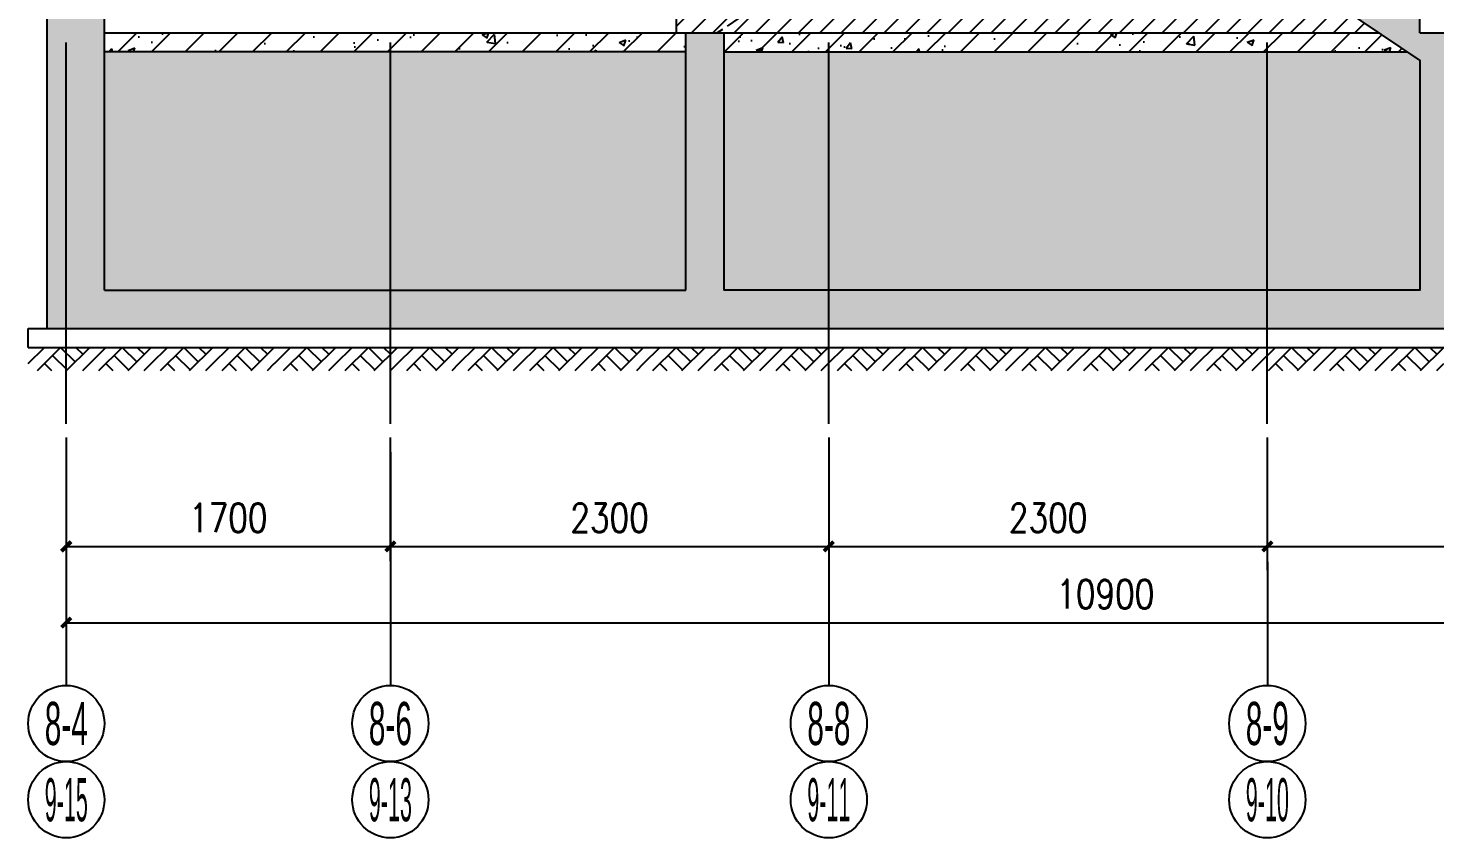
# Model space of a CAD drawing. Extents: x 718358 to 1668613, y -348838 to -159582.
# Drawn here: x 860037 to 867416, y -255894 to -251646 of the extents above; entities that cross this region are included whole.
import ezdxf
from ezdxf.enums import TextEntityAlignment as Align

# ---------------------------------------------------------------- set-up
doc = ezdxf.new("R2010")
doc.units = 0
doc.header["$LTSCALE"] = 1000
doc.linetypes.add('DASH', pattern=[0.35, 0.25, -0.1])
doc.linetypes.add('DOTE', pattern=[2.42, 2, -0.2, 0.02, -0.2])
for name, color, linetype in [('建-可见线', 7, 'Continuous'), ('建-墙体', 2, 'Continuous'), ('建-尺寸', 73, 'Continuous'), ('建-影线', 8, 'Continuous'), ('建-楼梯', 4, 'Continuous'), ('建-符号说明', 7, 'Continuous'), ('建-轴标', 3, 'Continuous'), ('建-轴网', 14, 'DOTE')]:
    doc.layers.add(name, color=color, linetype=linetype)
doc.styles.add('_TCH_AXIS', font='gt宽度调整.shx', dxfattribs={"bigfont": 'gt国标汉字.shx'})
doc.styles.add('DIM_FONT', font='SIMPLEX.shx', dxfattribs={"width": 0.8, "bigfont": 'GBCBIG.shx'})
doc.dimstyles.new('DIMN50', dxfattribs={"dimscale": 0.5, "dimtxt": 300, "dimasz": 100, "dimexe": 250, "dimexo": 300, "dimgap": 150, "dimtad": 1, "dimdec": 0, "dimzin": 0, "dimdsep": 46, "dimtxsty": 'DIM_FONT', "dimblk": 'ARCHTICK', "dimcen": 0.09, "dimdle": 1, "dimclrt": 7, "dimazin": 2, "dimtfac": 1, "dimtdec": 0, "dimtix": 1, "dimtmove": 2, "dimatfit": 3, "dimldrblk": 'ARCHTICK', "dimfxl": 1, "dimtolj": 1, "dimtzin": 0, "dimarcsym": 0})
pattern_1 = [(45, (0, 0), (-88.388348, 88.388348), []), (50, (0, 0), (358.63009, -31.37607), [37.5, -412.5]), (355, (0, 0), (-69.37567, 376.09607), [30, -330]), (100.4514, (29.9, -2.6), (289.25469, 344.71977), [31.8701, -350.57106]), (46.1842, (0, 100), (533.62052, -82.7595), [56.25, -618.75]), (96.6356, (44.47, 93.1), (467.33135, 487.05894), [47.80514, -525.8565]), (351.1842, (0, 100), (467.33097, 487.0593), [45, -495]), (21, (50, 75), (298.45353, -201.30945), [37.5, -412.5]), (326, (50, 75), (121.65767, 362.57502), [30, -330]), (71.4514, (74.87, 58.22), (420.11131, 161.26525), [31.8701, -350.57106]), (37.5, (0, 0), (6.079928, 166.446927), [0, -326, 0, -335, 0, -331.25]), (7.5, (0, 0), (131.53477, 197.205856), [0, -191, 0, -318.5, 0, -126.25]), (327.5, (-111.5, 0), (266.911218, -11.277436), [0, -125, 0, -390, 0, -517.5]), (317.5, (-161.5, 0), (291.593085, 50.05249), [0, -162.5, 0, -259, 0, -367.5])]

# ---------------------------------------------------------------- blocks, each defined once
blk = doc.blocks.new('$LinePat$素土夯实')
at = {"color": 0}
for p, q in [((0, -210), (210, 0)), ((120, -300), (420, 0)), ((420, 0), (608, -188)), ((495, -300), (795, 0)), ((615, 0), (705, -90)), ((315, -105), (502, -293)), ((210, -210), (300, -300)), ((705, -300), (795, -210))]:
    blk.add_line(p, q, dxfattribs=at)
blk = doc.blocks.new('_ArchTick')
at = {"color": 0, "linetype": 'ByBlock', "const_width": 0.4}
blk.add_lwpolyline([(-0.5, -0.5), (0.5, 0.5)], dxfattribs=at)
blk = doc.blocks.new('*D2652')
at = {"layer": 'Defpoints', "color": 0, "transparency": 16777216}
for p in [(860237.3, -253721.3), (871137.3, -253721.3), (871137.3, -254764.9)]:
    blk.add_point(p, dxfattribs=at)
at = {"layer": '建-轴标', "color": 0, "lineweight": -2, "transparency": 16777216}
for p, q in [((860237.3, -253871.3), (860237.3, -254889.9)), ((871137.3, -253871.3), (871137.3, -254889.9)), ((860236.8, -254764.9), (871137.8, -254764.9))]:
    blk.add_line(p, q, dxfattribs=at)
at = {"layer": '建-轴标', "color": 0, "lineweight": -2, "transparency": 16777216, "xscale": 50, "yscale": 50, "zscale": 50, "rotation": 180}
blk.add_blockref('_ArchTick', (860237.3, -254764.9), dxfattribs=at)
at = {"layer": '建-轴标', "color": 0, "lineweight": -2, "transparency": 16777216, "xscale": 50, "yscale": 50, "zscale": 50}
blk.add_blockref('_ArchTick', (871137.3, -254764.9), dxfattribs=at)
at = {"layer": '建-轴标', "color": 7, "transparency": 16777216, "insert": (865687.3, -254614.9), "char_height": 150, "attachment_point": 5, "style": 'DIM_FONT'}
blk.add_mtext('\\A1;10900', dxfattribs=at)
blk = doc.blocks.new('*D2654')
at = {"layer": 'Defpoints', "color": 0, "transparency": 16777216}
for p in [(866537.3, -253721.3), (868837.3, -253721.3), (868837.3, -254364.9)]:
    blk.add_point(p, dxfattribs=at)
at = {"layer": '建-尺寸', "color": 0, "lineweight": -2, "transparency": 16777216}
for p, q in [((866537.3, -253871.3), (866537.3, -254489.9)), ((868837.3, -253871.3), (868837.3, -254489.9)), ((866536.8, -254364.9), (868837.8, -254364.9))]:
    blk.add_line(p, q, dxfattribs=at)
at = {"layer": '建-尺寸', "color": 0, "lineweight": -2, "transparency": 16777216, "xscale": 50, "yscale": 50, "zscale": 50, "rotation": 180}
blk.add_blockref('_ArchTick', (866537.3, -254364.9), dxfattribs=at)
at = {"layer": '建-尺寸', "color": 0, "lineweight": -2, "transparency": 16777216, "xscale": 50, "yscale": 50, "zscale": 50}
blk.add_blockref('_ArchTick', (868837.3, -254364.9), dxfattribs=at)
at = {"layer": '建-尺寸', "color": 7, "transparency": 16777216, "insert": (867687.3, -254214.9), "char_height": 150, "attachment_point": 5, "style": 'DIM_FONT'}
blk.add_mtext('\\A1;2300', dxfattribs=at)
blk = doc.blocks.new('*D2655')
at = {"layer": 'Defpoints', "color": 0, "transparency": 16777216}
for p in [(864237.3, -253721.3), (866537.3, -253721.3), (866537.3, -254364.9)]:
    blk.add_point(p, dxfattribs=at)
at = {"layer": '建-尺寸', "color": 0, "lineweight": -2, "transparency": 16777216}
for p, q in [((864237.3, -253871.3), (864237.3, -254489.9)), ((866537.3, -253871.3), (866537.3, -254489.9)), ((864236.8, -254364.9), (866537.8, -254364.9))]:
    blk.add_line(p, q, dxfattribs=at)
at = {"layer": '建-尺寸', "color": 0, "lineweight": -2, "transparency": 16777216, "xscale": 50, "yscale": 50, "zscale": 50, "rotation": 180}
blk.add_blockref('_ArchTick', (864237.3, -254364.9), dxfattribs=at)
at = {"layer": '建-尺寸', "color": 0, "lineweight": -2, "transparency": 16777216, "xscale": 50, "yscale": 50, "zscale": 50}
blk.add_blockref('_ArchTick', (866537.3, -254364.9), dxfattribs=at)
at = {"layer": '建-尺寸', "color": 7, "transparency": 16777216, "insert": (865387.3, -254214.9), "char_height": 150, "attachment_point": 5, "style": 'DIM_FONT'}
blk.add_mtext('\\A1;2300', dxfattribs=at)
blk = doc.blocks.new('*D2656')
at = {"layer": 'Defpoints', "color": 0, "transparency": 16777216}
for p in [(861937.3, -253721.3), (864237.3, -253721.3), (864237.3, -254364.9)]:
    blk.add_point(p, dxfattribs=at)
at = {"layer": '建-尺寸', "color": 0, "lineweight": -2, "transparency": 16777216}
for p, q in [((861937.3, -253871.3), (861937.3, -254489.9)), ((864237.3, -253871.3), (864237.3, -254489.9)), ((861936.8, -254364.9), (864237.8, -254364.9))]:
    blk.add_line(p, q, dxfattribs=at)
at = {"layer": '建-尺寸', "color": 0, "lineweight": -2, "transparency": 16777216, "xscale": 50, "yscale": 50, "zscale": 50, "rotation": 180}
blk.add_blockref('_ArchTick', (861937.3, -254364.9), dxfattribs=at)
at = {"layer": '建-尺寸', "color": 0, "lineweight": -2, "transparency": 16777216, "xscale": 50, "yscale": 50, "zscale": 50}
blk.add_blockref('_ArchTick', (864237.3, -254364.9), dxfattribs=at)
at = {"layer": '建-尺寸', "color": 7, "transparency": 16777216, "insert": (863087.3, -254214.9), "char_height": 150, "attachment_point": 5, "style": 'DIM_FONT'}
blk.add_mtext('\\A1;2300', dxfattribs=at)
blk = doc.blocks.new('*D2657')
at = {"layer": 'Defpoints', "color": 0, "transparency": 16777216}
for p in [(860237.3, -253721.3), (861937.3, -253721.3), (861937.3, -254364.9)]:
    blk.add_point(p, dxfattribs=at)
at = {"layer": '建-尺寸', "color": 0, "lineweight": -2, "transparency": 16777216}
for p, q in [((860237.3, -253871.3), (860237.3, -254489.9)), ((861937.3, -253871.3), (861937.3, -254489.9)), ((860236.8, -254364.9), (861937.8, -254364.9))]:
    blk.add_line(p, q, dxfattribs=at)
at = {"layer": '建-尺寸', "color": 0, "lineweight": -2, "transparency": 16777216, "xscale": 50, "yscale": 50, "zscale": 50, "rotation": 180}
blk.add_blockref('_ArchTick', (860237.3, -254364.9), dxfattribs=at)
at = {"layer": '建-尺寸', "color": 0, "lineweight": -2, "transparency": 16777216, "xscale": 50, "yscale": 50, "zscale": 50}
blk.add_blockref('_ArchTick', (861937.3, -254364.9), dxfattribs=at)
at = {"layer": '建-尺寸', "color": 7, "transparency": 16777216, "insert": (861087.3, -254214.9), "char_height": 150, "attachment_point": 5, "style": 'DIM_FONT'}
blk.add_mtext('\\A1;1700', dxfattribs=at)

msp = doc.modelspace()

# ---------------------------------------------------------------- hatches: boundary and pattern name
at = {"layer": '建-影线'}
h = msp.add_hatch(dxfattribs=at)
h.set_pattern_fill('钢筋混凝土', color=256, scale=50, style=0)
h.set_pattern_definition(pattern_1)
h.paths.add_polyline_path([(867937.3, -243571.3), (868737.3, -243571.3), (868737.3, -243471.3), (867337.3, -243471.3), (867337.3, -243471.3), (867122.2, -243471.3), (867270.9, -243571.3), (867737.3, -243571.3), (867737.3, -243821.3), (867937.3, -243821.3)], flags=17)
h.paths.add_polyline_path([(867077.3, -248533.8), (866817.3, -248533.8), (866817.3, -248365), (866557.3, -248365), (866557.3, -248196.3), (866297.3, -248196.3), (866297.3, -248027.5), (866037.3, -248027.5), (866037.3, -247858.8), (865777.3, -247858.8), (865777.3, -247690), (865517.3, -247690), (865517.3, -247664.4), (865387.3, -247748.7), (867270.9, -248971.3), (867337.3, -248971.3), (867337.3, -248702.5), (867077.3, -248702.5)], flags=17)
h.paths.add_polyline_path([(865517.3, -247521.3), (865257.3, -247521.3), (865257.3, -247471.3), (865207.3, -247471.3), (865207.3, -247631.9), (865387.3, -247748.7), (865517.3, -247664.4)], flags=17)
h.paths.add_polyline_path([(865207.3, -247471.3), (865257.3, -247471.3), (865257.3, -247352.5), (864997.3, -247352.5), (864997.3, -247183.8), (864737.3, -247183.8), (864737.3, -247015), (864477.3, -247015), (864477.3, -246846.3), (864217.3, -246846.3), (864217.3, -246677.5), (863957.3, -246677.5), (863957.3, -246508.8), (863697.3, -246508.8), (863697.3, -246340), (863437.3, -246340), (863437.3, -246171.3), (861837.3, -246171.3), (861837.3, -246571.3), (862037.3, -246571.3), (862037.3, -246271.3), (862837.3, -246271.3), (862837.3, -246521.3), (863037.3, -246521.3), (863037.3, -246271.3), (863110.9, -246271.3), (865207.3, -247631.9)], flags=17)
h.paths.add_polyline_path([(867937.3, -246271.3), (868737.3, -246271.3), (868737.3, -246571.3), (868937.3, -246571.3), (868937.3, -246171.3), (867337.3, -246171.3), (867337.3, -246002.5), (867077.3, -246002.5), (867077.3, -245833.8), (866817.3, -245833.8), (866817.3, -245665), (866557.3, -245665), (866557.3, -245496.3), (866297.3, -245496.3), (866297.3, -245327.5), (866037.3, -245327.5), (866037.3, -245158.8), (865777.3, -245158.8), (865777.3, -244990), (865517.3, -244990), (865517.3, -244964.4), (865387.3, -245048.7), (867270.9, -246271.3), (867737.3, -246271.3), (867737.3, -246521.3), (867937.3, -246521.3)], flags=17)
h.paths.add_polyline_path([(865517.3, -244821.3), (865257.3, -244821.3), (865257.3, -244771.3), (865207.3, -244771.3), (865207.3, -244931.9), (865387.3, -245048.7), (865517.3, -244964.4)], flags=17)
h.paths.add_polyline_path([(865517.3, -250271.3), (865257.3, -250271.3), (865257.3, -250221.3), (865207.3, -250221.3), (865207.3, -250382.3), (865387.3, -250503.5), (865517.3, -250416)], flags=17)
h.paths.add_polyline_path([(865257.3, -250096.3), (864997.3, -250096.3), (864997.3, -249921.3), (864737.3, -249921.3), (864737.3, -249746.3), (864477.3, -249746.3), (864477.3, -249571.3), (864217.3, -249571.3), (864217.3, -249396.3), (863957.3, -249396.3), (863957.3, -249221.3), (863697.3, -249221.3), (863697.3, -249046.3), (863437.3, -249046.3), (863437.3, -248871.3), (861837.3, -248871.3), (861837.3, -249271.3), (862037.3, -249271.3), (862037.3, -248971.3), (863237.3, -248971.3), (863237.3, -249221.3), (863437.3, -249221.3), (863437.3, -249191), (865207.3, -250382.3), (865207.3, -250221.3), (865257.3, -250221.3)], flags=17)
h.paths.add_polyline_path([(862037.3, -249421.3), (861837.3, -249421.3), (861837.3, -249521.3), (862037.3, -249521.3)], flags=16)
h.paths.add_polyline_path([(868937.3, -249421.3), (868737.3, -249421.3), (868737.3, -249521.3), (868937.3, -249521.3)], flags=17)
h.paths.add_polyline_path([(871237.3, -243471.3), (870937.3, -243471.3), (870937.3, -243471.3), (868737.3, -243471.3), (868737.3, -243871.3), (868937.3, -243871.3), (868937.3, -243571.3), (870937.3, -243571.3), (870937.3, -248871.3), (867337.3, -248871.3), (867337.3, -249221.3), (867537.3, -249221.3), (867537.3, -248971.3), (868737.3, -248971.3), (868737.3, -249271.3), (868937.3, -249271.3), (868937.3, -248971.3), (870937.3, -248971.3), (870937.3, -253021.3), (867537.3, -253021.3), (867537.3, -251771.3), (870937.3, -251771.3), (870937.3, -251671.3), (867337.3, -251671.3), (867337.3, -251496.3), (867077.3, -251496.3), (867077.3, -251321.3), (866817.3, -251321.3), (866817.3, -251146.3), (866557.3, -251146.3), (866557.3, -250971.3), (866297.3, -250971.3), (866297.3, -250796.3), (866037.3, -250796.3), (866037.3, -250621.3), (865777.3, -250621.3), (865777.3, -250446.3), (865517.3, -250446.3), (865517.3, -250416), (865387.3, -250503.5), (867337.3, -251816), (867337.3, -253021.3), (863687.3, -253021.3), (863687.3, -251671.3), (863487.3, -251671.3), (863487.3, -253021.3), (860437.3, -253021.3), (860437.3, -243571.3), (861837.3, -243571.3), (861837.3, -243871.3), (862037.3, -243871.3), (862037.3, -243571.3), (862837.3, -243571.3), (862837.3, -243821.3), (863037.3, -243821.3), (863037.3, -243571.3), (863110.9, -243571.3), (865207.3, -244931.9), (865207.3, -244771.3), (865257.3, -244771.3), (865257.3, -244652.5), (864997.3, -244652.5), (864997.3, -244483.8), (864737.3, -244483.8), (864737.3, -244315), (864477.3, -244315), (864477.3, -244146.3), (864217.3, -244146.3), (864217.3, -243977.5), (863957.3, -243977.5), (863957.3, -243808.8), (863697.3, -243808.8), (863697.3, -243640), (863437.3, -243640), (863437.3, -243471.3), (860137.3, -243471.3), (860137.3, -253221.3), (871237.3, -253221.3)])
h = msp.add_hatch(dxfattribs=at)
h.set_pattern_fill('钢筋混凝土', color=256, scale=50, style=0)
h.set_pattern_definition(pattern_1)
h.paths.add_polyline_path([(863687.3, -251671.3), (863687.3, -251771.3), (867270.8, -251771.3), (867122.2, -251671.3)])
h.paths.add_polyline_path([(863487.3, -251771.3), (863487.3, -251671.3), (860437.3, -251671.3), (860437.3, -251771.3)])
h = msp.add_hatch(dxfattribs=at)
h.set_pattern_fill('混凝土', color=256, scale=50, style=0)
h.set_pattern_definition([(50, (7842.46, 4529.55), (358.63009, -31.37607), [37.5, -412.5]), (355, (7842.46, 4529.55), (-69.37567, 376.09607), [30, -330]), (100.4514, (7872.35, 4526.94), (289.25469, 344.71977), [31.8701, -350.57106]), (46.1842, (7842.46, 4629.55), (533.62052, -82.7595), [56.25, -618.75]), (96.6356, (7886.93, 4622.65), (467.33135, 487.05894), [47.80514, -525.8565]), (351.1842, (7842.46, 4629.55), (467.33097, 487.0593), [45, -495]), (21, (7892.46, 4604.55), (298.45353, -201.30945), [37.5, -412.5]), (326, (7892.46, 4604.55), (121.65767, 362.57502), [30, -330]), (71.4514, (7917.33, 4587.77), (420.11131, 161.26525), [31.8701, -350.57106]), (37.5, (7842.46, 4529.55), (6.079928, 166.446927), [0, -326, 0, -335, 0, -331.25]), (7.5, (7842.46, 4529.55), (131.53477, 197.205856), [0, -191, 0, -318.5, 0, -126.25]), (327.5, (7730.96, 4529.55), (266.911218, -11.277436), [0, -125, 0, -390, 0, -517.5]), (317.5, (7680.96, 4529.55), (291.593085, 50.05249), [0, -162.5, 0, -259, 0, -367.5])])
h.paths.add_polyline_path([(863487.3, -253021.3), (863487.3, -251771.3), (860437.3, -251771.3), (860437.3, -253021.3)])
h.paths.add_polyline_path([(867537.3, -251771.3), (867537.3, -253021.3), (870937.3, -253021.3), (870937.3, -251771.3)])
h.paths.add_polyline_path([(867337.3, -253021.3), (867337.3, -251816), (867270.8, -251771.3), (863687.3, -251771.3), (863687.3, -253021.3)])
at = {"layer": '建-符号说明'}
h = msp.add_hatch(dxfattribs=at)
h.set_pattern_fill('ANSI31', color=8, scale=50, style=0)
h.set_pattern_definition([(45, (2910.124, 4529.55), (-56.126601, 56.126601), [])])
h.paths.add_polyline_path([(863437.3, -249191), (863437.3, -251671.3), (867122.2, -251671.3)])

# ---------------------------------------------------------------- linework, layer by layer
at = {"layer": '建-可见线'}
msp.add_line((863437.3, -249191), (863437.3, -251671.3), dxfattribs=at)
at = {"layer": '建-墙体'}
for p, q in [((860137.3, -253221.3), (860137.3, -233853.1)), ((860437.3, -253021.3), (860437.3, -243571.3)), ((860437.3, -251671.3), (867122.2, -251671.3)), ((863487.3, -253021.3), (863487.3, -251671.3)), ((863687.3, -251671.3), (863687.3, -253021.3)), ((867337.3, -251671.3), (870937.3, -251671.3)), ((863487.3, -251771.3), (860437.3, -251771.3)), ((863687.3, -251771.3), (867270.8, -251771.3)), ((860437.3, -253021.3), (863487.3, -253021.3)), ((860037.3, -253321.3), (860037.3, -253221.3)), ((860037.3, -253221.3), (871337.3, -253221.3)), ((860037.3, -253321.3), (871337.3, -253321.3))]:
    msp.add_line(p, q, dxfattribs=at)
for points in [[(863437.3, -249191), (867337.3, -251816), (867337.3, -253021.3), (863687.3, -253021.3)], [(867337.3, -251671.3), (867337.3, -251496.3)]]:
    msp.add_lwpolyline(points, dxfattribs=at)
at = {"layer": '建-楼梯', "linetype": 'DASH', "ltscale": 0.3}
msp.add_lwpolyline([(867337.3, -249191), (863652.3, -251671.3)], dxfattribs=at)
at = {"layer": '建-轴标'}
for p, q in [((860236.9, -253793.6), (860237.4, -255093.6)), ((861936.9, -253793.6), (861937.4, -255093.6)), ((864236.9, -253793.6), (864237.4, -255093.6)), ((866536.9, -253793.6), (866537.4, -255093.6))]:
    msp.add_line(p, q, dxfattribs=at)
for centre in [(860237.4, -255293.6), (861937.4, -255293.6), (864237.4, -255293.6), (866537.4, -255293.6), (860237.4, -255693.6), (861937.4, -255693.6), (864237.4, -255693.6), (866537.4, -255693.6)]:
    msp.add_circle(centre, 200, dxfattribs=at)
at = {"layer": '建-轴网'}
for p, q in [((860237.3, -253721.3), (860237.3, -223427.1)), ((861937.3, -253721.3), (861937.3, -223427.1)), ((864237.3, -253721.3), (864237.3, -223427.1)), ((866537.3, -253721.3), (866537.3, -223427.1))]:
    msp.add_line(p, q, dxfattribs=at)

# ---------------------------------------------------------------- block references
at = {"layer": '建-影线', "xscale": 0.4061096136563616, "yscale": 0.4, "zscale": 0.4}
for p in [(860037.3, -253321.3), (860360.1, -253321.3), (860683, -253321.3), (861005.8, -253321.3), (861328.7, -253321.3), (861651.5, -253321.3), (861974.4, -253321.3), (862297.3, -253321.3), (862620.1, -253321.3), (862943, -253321.3), (863265.8, -253321.3), (863588.7, -253321.3), (863911.5, -253321.3), (864234.4, -253321.3), (864557.3, -253321.3), (864880.1, -253321.3), (865203, -253321.3), (865525.8, -253321.3), (865848.7, -253321.3), (866171.5, -253321.3), (866494.4, -253321.3), (866817.3, -253321.3), (867140.1, -253321.3)]:
    msp.add_blockref('$LinePat$素土夯实', p, dxfattribs=at)

# ---------------------------------------------------------------- texts
at = {"layer": '建-轴标', "style": '_TCH_AXIS'}
for s, width, p, p2 in [('8-4', 0.344262, (860124.3, -255406.7), (860350.5, -255406.7)), ('8-6', 0.355932, (861824.3, -255406.7), (862050.5, -255406.7)), ('8-8', 0.35, (864124.3, -255406.7), (864350.5, -255406.7)), ('8-9', 0.355932, (866424.3, -255406.7), (866650.5, -255406.7)), ('9-15', 0.276316, (860124.3, -255806.7), (860350.5, -255806.7)), ('9-13', 0.276316, (861824.3, -255806.7), (862050.5, -255806.7)), ('9-11', 0.313433, (864124.3, -255806.7), (864350.5, -255806.7)), ('9-10', 0.276316, (866424.3, -255806.7), (866650.5, -255806.7))]:
    msp.add_text(s, height=226.27, dxfattribs=dict(at, width=width)).set_placement(p, p2, align=Align.FIT)

# ---------------------------------------------------------------- dimensions: what is measured, and where the dimension line sits
at = {"layer": '建-尺寸'}
for p1, p2, picture, middle in [((860237.3, -253721.3), (861937.3, -253721.3), '*D2657', (861087.3, -254214.9)), ((861937.3, -253721.3), (864237.3, -253721.3), '*D2656', (863087.3, -254214.9)), ((864237.3, -253721.3), (866537.3, -253721.3), '*D2655', (865387.3, -254214.9)), ((866537.3, -253721.3), (868837.3, -253721.3), '*D2654', (867687.3, -254214.9))]:
    dim = msp.add_aligned_dim(p1=p1, p2=p2, distance=-643.5, dimstyle='DIMN50', dxfattribs=at)
    dim.commit()
    dim.dimension.update_dxf_attribs({"geometry": picture, "text_midpoint": middle})
at = {"layer": '建-轴标'}
dim = msp.add_aligned_dim(p1=(860237.3, -253721.3), p2=(871137.3, -253721.3), distance=-1043.5, dimstyle='DIMN50', dxfattribs=at)
dim.commit()
dim.dimension.update_dxf_attribs({"geometry": '*D2652', "text_midpoint": (865687.3, -254614.9)})

doc.saveas('drawing.dxf')
